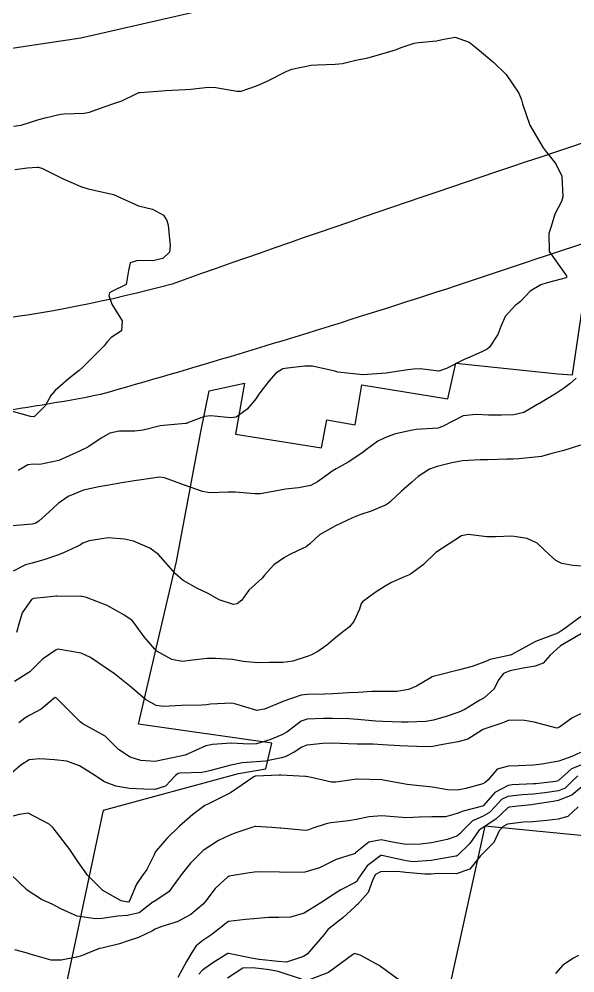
# Model space of a CAD drawing. Header units: metres. Extents: x 286371 to 293043, y 7462578 to 7466404.
# Drawn here: x 292206.1 to 292250.1, y 7462717 to 7462792.6 of the extents above; entities that cross this region are included whole.
import ezdxf

# ---------------------------------------------------------------- set-up
doc = ezdxf.new("R2010")
doc.units = ezdxf.units.M
doc.header["$MEASUREMENT"] = 0
for name, color, linetype in [('Curvas de Nivel 1m', 11, 'Continuous'), ('Curvas de Nivel 5m', 15, 'Continuous'), ('Edificações', 30, 'Continuous'), ('Linha Férrea', 20, 'Continuous'), ('Vias primárias', 230, 'Continuous')]:
    doc.layers.add(name, color=color, linetype=linetype)

msp = doc.modelspace()

# ---------------------------------------------------------------- linework, layer by layer
at = {"layer": 'Curvas de Nivel 1m', "flags": 128}
for points, elevation in [([(292205.613, 7462784.12), (292206.227, 7462784.213), (292207.622, 7462784.66), (292207.73, 7462784.695), (292208.113, 7462784.797), (292209.335, 7462785.072), (292209.629, 7462785.101), (292211.217, 7462785.164), (292211.631, 7462785.239), (292212.732, 7462785.634), (292213.643, 7462785.955), (292214.209, 7462786.142), (292215.331, 7462786.689), (292215.549, 7462786.793), (292215.656, 7462786.812), (292217.373, 7462786.944), (292217.659, 7462786.965), (292219.251, 7462787.039), (292219.661, 7462787.066), (292221.05, 7462787.217), (292221.663, 7462787.199), (292223.312, 7462786.917), (292223.659, 7462786.918), (292224.883, 7462787.329), (292225.671, 7462787.678), (292227.273, 7462788.503), (292227.686, 7462788.65), (292229.199, 7462788.964), (292229.692, 7462789.009), (292231.1, 7462789.036), (292231.694, 7462789.105), (292232.759, 7462789.358), (292233.701, 7462789.564), (292234.368, 7462789.73), (292235.71, 7462790.123), (292235.901, 7462790.182), (292236.353, 7462790.365), (292237.367, 7462790.703), (292237.72, 7462790.764), (292239.14, 7462790.906), (292239.725, 7462791.042), (292240.624, 7462791.197), (292241.722, 7462790.795), (292242.383, 7462790.274), (292243.698, 7462789.179), (292244.665, 7462788.24), (292245.662, 7462786.752), (292245.877, 7462786.221), (292245.965, 7462785.902), (292246.535, 7462784.211), (292247.587, 7462782.402), (292247.748, 7462782.192), (292248.593, 7462781.155), (292249.076, 7462780.172), (292249.166, 7462778.534), (292249.045, 7462778.172), (292248.533, 7462777.155), (292248.224, 7462776.183), (292248.06, 7462775.611), (292248.073, 7462774.185), (292249.436, 7462772.268), (292249.462, 7462772.164), (292249.457, 7462772.14), (292249.433, 7462772.106), (292247.909, 7462771.705), (292247.424, 7462771.554), (292246.565, 7462771.059), (292245.8, 7462770.219), (292245.573, 7462770.051), (292245.4, 7462769.939), (292244.591, 7462769.031), (292244.246, 7462768.241), (292243.995, 7462767.615), (292243.349, 7462766.609), (292243.157, 7462766.447), (292242.783, 7462766.263), (292241.799, 7462765.816), (292241.334, 7462765.638), (292239.924, 7462764.913), (292239.32, 7462764.703), (292237.856, 7462764.878), (292237.322, 7462764.861), (292236.881, 7462764.8), (292235.317, 7462764.568), (292235.157, 7462764.546), (292233.314, 7462764.414), (292231.317, 7462764.638), (292231.072, 7462764.694), (292229.324, 7462765.106), (292228.712, 7462765.094), (292227.321, 7462764.948), (292226.953, 7462764.877), (292226.381, 7462764.518), (292225.887, 7462763.944), (292225.294, 7462763.211), (292225.017, 7462762.81), (292224.843, 7462762.541), (292224.136, 7462761.687), (292223.262, 7462761.065), (292222.837, 7462760.995), (292221.262, 7462761.155), (292220.756, 7462761.108), (292219.491, 7462760.621), (292219.321, 7462760.555), (292219.253, 7462760.542), (292217.507, 7462760.394), (292217.25, 7462760.357), (292215.881, 7462760.039), (292215.243, 7462759.955), (292213.997, 7462759.949), (292213.24, 7462759.796), (292212.559, 7462759.399), (292211.585, 7462758.739), (292211.357, 7462758.608), (292211.221, 7462758.552), (292210.836, 7462758.37), (292209.207, 7462757.629), (292207.707, 7462757.309), (292207.202, 7462757.319), (292206.753, 7462757.269), (292205.97, 7462756.833)], 718), ([(292205.706, 7462780.688), (292206.729, 7462780.817), (292207.482, 7462780.889), (292207.565, 7462780.881), (292207.846, 7462780.8), (292209.552, 7462779.947), (292210.959, 7462779.337), (292211.54, 7462779.157), (292213.534, 7462778.714), (292215.521, 7462777.807), (292216.621, 7462777.564), (292217.51, 7462777.066), (292217.769, 7462776.65), (292217.873, 7462776.275), (292218.031, 7462774.646), (292217.965, 7462774.149), (292217.459, 7462773.642), (292216.661, 7462773.462), (292215.456, 7462773.487), (292214.853, 7462773.293), (292214.72, 7462772.695), (292214.544, 7462771.581), (292213.419, 7462771.031), (292213.22, 7462770.914), (292213.177, 7462770.718), (292213.404, 7462770.018), (292214.235, 7462768.702), (292214.169, 7462767.902), (292213.364, 7462767.383), (292213.035, 7462767.044), (292212.789, 7462766.723), (292212.079, 7462765.994), (292211.324, 7462765.226), (292211.083, 7462764.983), (292210.816, 7462764.752), (292209.977, 7462764.098), (292209.299, 7462763.512), (292208.902, 7462763.17), (292208.568, 7462762.785), (292208.111, 7462761.959), (292207.26, 7462761.092), (292206.961, 7462761.118), (292205.269, 7462761.573)], 719), ([(292250.207, 7462764.151), (292249.733, 7462763.733), (292249.302, 7462763.392), (292248.572, 7462762.898), (292247.399, 7462762.193), (292247.324, 7462762.153), (292247.283, 7462762.131), (292246.06, 7462761.425), (292245.269, 7462761.249), (292244.297, 7462761.21), (292243.268, 7462761.208), (292242.275, 7462761.28), (292241.267, 7462761.157), (292239.629, 7462760.319), (292239.252, 7462760.186), (292237.533, 7462760.067), (292237.249, 7462760.038), (292235.896, 7462759.723), (292235.241, 7462759.509), (292234.48, 7462759.151), (292233.477, 7462758.411), (292233.342, 7462758.293), (292233.221, 7462758.206), (292232.14, 7462757.5), (292231.202, 7462756.96), (292230.886, 7462756.762), (292230.44, 7462756.456), (292229.718, 7462755.934), (292229.182, 7462755.649), (292228.213, 7462755.455), (292227.177, 7462755.336), (292226.478, 7462755.211), (292225.171, 7462754.972), (292224.744, 7462754.967), (292223.172, 7462755.115), (292222.639, 7462755.105), (292221.171, 7462755.06), (292220.606, 7462755.169), (292219.18, 7462755.671), (292217.58, 7462756.257), (292217.189, 7462756.302), (292215.771, 7462756.09), (292215.184, 7462756.005), (292214.051, 7462755.831), (292213.178, 7462755.658), (292212.378, 7462755.525), (292211.172, 7462755.273), (292209.944, 7462754.769), (292209.156, 7462754.218), (292208.408, 7462753.533), (292207.629, 7462752.807), (292207.324, 7462752.619), (292207.13, 7462752.565), (292205.525, 7462752.441)], 717), ([(292250.546, 7462758.833), (292249.228, 7462758.413), (292249.032, 7462758.362), (292248.296, 7462758.178), (292247.465, 7462757.946), (292247.22, 7462757.905), (292245.679, 7462757.756), (292245.217, 7462757.735), (292244.715, 7462757.733), (292243.215, 7462757.685), (292242.616, 7462757.667), (292241.214, 7462757.597), (292240.352, 7462757.448), (292239.207, 7462757.158), (292238.597, 7462756.94), (292237.701, 7462756.347), (292237.432, 7462756.109), (292237.187, 7462755.901), (292236.357, 7462755.187), (292235.488, 7462754.38), (292235.32, 7462754.224), (292235.16, 7462754.114), (292233.959, 7462753.595), (292233.148, 7462753.336), (292232.486, 7462753.082), (292231.134, 7462752.444), (292229.859, 7462751.727), (292229.112, 7462751.022), (292228.813, 7462750.775), (292228.167, 7462750.488), (292227.457, 7462750.141), (292227.096, 7462749.942), (292226.251, 7462749.353), (292225.506, 7462748.528), (292225.316, 7462748.286), (292225.067, 7462748.048), (292224.261, 7462747.342), (292223.708, 7462746.554), (292223.353, 7462746.246), (292223.039, 7462746.196), (292221.917, 7462746.581), (292221.051, 7462747.081), (292220.204, 7462747.46), (292219.066, 7462748.094), (292218.461, 7462748.634), (292217.097, 7462750.155), (292216.429, 7462750.665), (292215.112, 7462751.217), (292214.417, 7462751.392), (292213.116, 7462751.478), (292211.611, 7462751.244), (292211.109, 7462751.054), (292210.919, 7462750.945), (292210.593, 7462750.762), (292209.572, 7462750.302), (292209.094, 7462750.123), (292208.106, 7462749.782), (292207.084, 7462749.49), (292206.568, 7462749.336), (292205.585, 7462748.837)], 716), ([(292251.026, 7462745.565), (292249.136, 7462744.172), (292249.003, 7462744.079), (292248.764, 7462743.942), (292246.99, 7462743.277), (292245.117, 7462742.232), (292245.014, 7462742.194), (292244.973, 7462742.187), (292243.392, 7462741.834), (292242.965, 7462741.658), (292241.96, 7462741.278), (292240.955, 7462741.03), (292239.207, 7462740.579), (292238.947, 7462740.525), (292238.801, 7462740.471), (292238.579, 7462740.33), (292237.558, 7462739.722), (292236.931, 7462739.46), (292235.99, 7462739.307), (292234.928, 7462739.314), (292234.027, 7462739.299), (292232.926, 7462739.231), (292232.163, 7462739.189), (292230.924, 7462739.129), (292230.276, 7462739.102), (292228.923, 7462739.069), (292228.405, 7462739.001), (292226.962, 7462738.504), (292226.931, 7462738.487), (292226.914, 7462738.482), (292225.518, 7462737.912), (292224.903, 7462737.79), (292223.159, 7462738.321), (292222.92, 7462738.377), (292221.221, 7462738.286), (292220.917, 7462738.255), (292220.543, 7462738.227), (292218.917, 7462738.19), (292217.464, 7462738.108), (292216.917, 7462738.201), (292216.088, 7462738.677), (292214.938, 7462739.635), (292213.606, 7462740.715), (292212.961, 7462741.165), (292211.717, 7462741.999), (292210.978, 7462742.343), (292209.116, 7462742.649), (292208.981, 7462742.612), (292207.913, 7462741.857), (292206.955, 7462740.904), (292206.91, 7462740.86), (292206.837, 7462740.816), (292205.681, 7462740.095)], 714), ([(292250.929, 7462744.062), (292248.985, 7462742.926), (292248.154, 7462742.187), (292247.611, 7462741.548), (292246.961, 7462741.317), (292246.02, 7462741.156), (292244.955, 7462740.939), (292244.453, 7462740.74), (292244.097, 7462740.247), (292243.699, 7462739.487), (292242.922, 7462738.806), (292242.571, 7462738.618), (292242.024, 7462738.278), (292241.34, 7462737.856), (292240.905, 7462737.659), (292239.911, 7462737.322), (292238.895, 7462737.023), (292238.303, 7462736.924), (292236.892, 7462736.861), (292236.382, 7462736.872), (292234.892, 7462736.914), (292234.34, 7462736.945), (292232.894, 7462737.092), (292232.188, 7462737.131), (292230.895, 7462737.159), (292230.185, 7462737.165), (292228.894, 7462737.106), (292228.423, 7462736.949), (292227.831, 7462736.49), (292227.292, 7462736.084), (292226.874, 7462735.861), (292225.919, 7462735.468), (292224.863, 7462735.153), (292224.281, 7462735.125), (292222.864, 7462735.197), (292221.374, 7462735.107), (292220.86, 7462734.987), (292220.05, 7462734.616), (292219.214, 7462734.263), (292218.847, 7462734.181), (292217.588, 7462733.915), (292216.846, 7462733.762), (292215.702, 7462733.827), (292214.852, 7462734.086), (292213.927, 7462734.709), (292212.88, 7462735.772), (292211.108, 7462736.751), (292210.896, 7462736.892), (292209.024, 7462738.783), (292208.925, 7462738.839), (292208.883, 7462738.827), (292208.835, 7462738.786), (292207.804, 7462737.908), (292206.903, 7462737.433), (292206.521, 7462737.199), (292206.026, 7462736.827)], 713), ([(292250.907, 7462737.685), (292249.864, 7462737.196), (292248.889, 7462736.471), (292248.67, 7462736.395), (292246.894, 7462736.86), (292246.121, 7462736.991), (292244.896, 7462737.021), (292244.334, 7462736.801), (292242.885, 7462736.307), (292242.853, 7462736.296), (292242.803, 7462736.266), (292241.62, 7462735.536), (292240.869, 7462735.316), (292239.656, 7462735.102), (292238.863, 7462734.949), (292238.291, 7462734.905), (292236.863, 7462734.957), (292236.241, 7462734.986), (292234.865, 7462735.082), (292234.135, 7462735.125), (292232.865, 7462735.137), (292232.14, 7462735.15), (292230.865, 7462735.193), (292230.129, 7462735.192), (292228.863, 7462735.043), (292228.464, 7462734.876), (292227.86, 7462734.489), (292227.209, 7462734.139), (292226.847, 7462734.036), (292225.582, 7462733.785), (292224.842, 7462733.729), (292223.732, 7462733.659), (292222.837, 7462733.455), (292221.261, 7462733.027), (292220.829, 7462732.926), (292220.55, 7462732.887), (292218.827, 7462732.828), (292218.668, 7462732.796), (292218.45, 7462732.64), (292217.669, 7462731.794), (292216.807, 7462731.54), (292215.933, 7462731.552), (292214.808, 7462731.615), (292213.727, 7462731.8), (292212.822, 7462732.129), (292211.912, 7462732.738), (292210.844, 7462733.418), (292209.834, 7462733.785), (292208.851, 7462733.885), (292207.69, 7462733.964), (292206.85, 7462733.88), (292206.197, 7462733.471), (292205.449, 7462732.835)], 712), ([(292250.548, 7462734.46), (292249.869, 7462734.159), (292249.144, 7462733.876), (292248.848, 7462733.779), (292247.501, 7462733.538), (292246.843, 7462733.471), (292245.652, 7462733.413), (292244.841, 7462733.39), (292243.952, 7462733.133), (292243.209, 7462732.259), (292243.005, 7462732.078), (292242.82, 7462731.979), (292241.478, 7462731.62), (292240.812, 7462731.491), (292240.004, 7462731.499), (292238.815, 7462731.71), (292237.29, 7462731.875), (292236.818, 7462731.928), (292234.926, 7462732.28), (292234.823, 7462732.293), (292232.893, 7462732.344), (292232.823, 7462732.343), (292231.152, 7462732.107), (292230.819, 7462732.109), (292229.334, 7462732.467), (292228.825, 7462732.557), (292228.738, 7462732.563), (292226.826, 7462732.662), (292226.672, 7462732.661), (292224.825, 7462732.593), (292224.774, 7462732.586), (292224.669, 7462732.537), (292222.804, 7462731.265), (292221.49, 7462730.594), (292221.012, 7462730.38), (292220.789, 7462730.257), (292219.838, 7462729.559), (292218.764, 7462728.634), (292217.757, 7462727.642), (292216.908, 7462726.662), (292216.841, 7462726.554), (292216.729, 7462726.301), (292216.187, 7462725.198), (292215.817, 7462724.678), (292215.356, 7462724.023), (292214.815, 7462722.692), (292214.748, 7462722.618), (292214.673, 7462722.605), (292214.143, 7462722.702), (292212.686, 7462723.511), (292211.485, 7462724.743), (292210.72, 7462725.817), (292210.079, 7462726.764), (292208.76, 7462728.482), (292208.452, 7462728.789), (292206.781, 7462729.656), (292206.056, 7462729.548), (292204.779, 7462729.197)], 711), ([(292250.355, 7462732.627), (292249.863, 7462732.159), (292249.342, 7462731.641), (292248.813, 7462731.436), (292247.723, 7462731.279), (292246.809, 7462731.173), (292245.922, 7462731.103), (292244.805, 7462730.97), (292244.301, 7462730.742), (292243.841, 7462730.249), (292243.333, 7462729.709), (292242.781, 7462729.398), (292242.008, 7462729.044), (292241.223, 7462728.288), (292241.021, 7462728.03), (292240.757, 7462727.824), (292240.002, 7462727.555), (292238.749, 7462727.306), (292237.883, 7462727.201), (292236.746, 7462727.174), (292235.784, 7462727.334), (292234.751, 7462727.533), (292233.783, 7462727.365), (292232.735, 7462726.497), (292232.692, 7462726.458), (292232.544, 7462726.417), (292231.196, 7462725.969), (292230.724, 7462725.751), (292229.862, 7462725.312), (292228.711, 7462724.964), (292227.146, 7462724.941), (292226.711, 7462724.971), (292225.173, 7462724.997), (292224.711, 7462724.979), (292224.332, 7462724.928), (292222.705, 7462724.659), (292222.646, 7462724.634), (292222.568, 7462724.576), (292221.589, 7462723.692), (292220.789, 7462722.603), (292220.738, 7462722.538), (292220.672, 7462722.466), (292219.659, 7462721.619), (292218.651, 7462721.067), (292218.331, 7462720.957), (292217.303, 7462720.655), (292216.848, 7462720.455), (292216.639, 7462720.327), (292215.511, 7462719.801), (292214.626, 7462719.502), (292214.023, 7462719.303), (292212.618, 7462718.959), (292212.428, 7462718.916), (292211.944, 7462718.734), (292211.005, 7462718.351), (292210.606, 7462718.246), (292209.386, 7462717.989), (292208.602, 7462717.987), (292206.934, 7462718.485), (292206.611, 7462718.589), (292205.706, 7462718.828)], 709), ([(292250.82, 7462731.879), (292249.884, 7462731.082), (292248.801, 7462730.648), (292248.405, 7462730.576), (292246.796, 7462730.343), (292246.675, 7462730.327), (292245.614, 7462730.222), (292244.894, 7462730.131), (292244.792, 7462730.068), (292243.835, 7462729.191), (292242.767, 7462728.477), (292242.634, 7462728.399), (292242.507, 7462728.268), (292241.779, 7462727.249), (292240.805, 7462726.293), (292240.766, 7462726.262), (292240.733, 7462726.251), (292240.681, 7462726.243), (292238.728, 7462725.9), (292237.264, 7462725.808), (292236.727, 7462725.869), (292234.814, 7462726.302), (292234.733, 7462726.294), (292233.635, 7462725.486), (292232.918, 7462724.411), (292232.842, 7462724.272), (292232.7, 7462724.148), (292231.552, 7462723.57), (292230.683, 7462723.019), (292230.336, 7462722.793), (292229.842, 7462722.457), (292228.663, 7462721.735), (292227.581, 7462721.419), (292226.657, 7462721.384), (292225.815, 7462721.369), (292224.655, 7462721.264), (292223.995, 7462721.214), (292222.651, 7462721.062), (292222.361, 7462720.866), (292222.058, 7462720.583), (292221.26, 7462719.969), (292220.628, 7462719.562), (292220.098, 7462719.136), (292219.749, 7462718.617), (292219.325, 7462717.902), (292218.636, 7462716.634)], 708), ([(292250.361, 7462730.151), (292249.549, 7462729.396), (292248.779, 7462729.171), (292247.903, 7462729.061), (292246.776, 7462728.977), (292246.041, 7462728.95), (292244.772, 7462728.785), (292244.416, 7462728.593), (292244.116, 7462728.244), (292243.676, 7462727.325), (292242.736, 7462726.377), (292242.679, 7462726.321), (292242.641, 7462726.266), (292241.789, 7462725.208), (292240.712, 7462724.84), (292239.259, 7462724.863), (292238.712, 7462724.83), (292238.23, 7462724.813), (292236.713, 7462724.962), (292236.039, 7462725.04), (292234.713, 7462725.003), (292234.311, 7462724.789), (292234.098, 7462724.394), (292233.715, 7462723.373), (292232.871, 7462722.411), (292232.765, 7462722.321), (292232.671, 7462722.224), (292231.72, 7462721.367), (292230.645, 7462720.514), (292230.568, 7462720.446), (292230.231, 7462720.046), (292228.892, 7462718.479), (292228.611, 7462718.279), (292227.257, 7462717.851), (292226.605, 7462717.885), (292225.081, 7462718.064), (292224.608, 7462718.129), (292222.664, 7462718.523), (292222.613, 7462718.522), (292221.401, 7462717.794), (292220.593, 7462717.194), (292220.316, 7462716.881)], 707), ([(292236.267, 7462716.359), (292234.602, 7462717.585), (292233.081, 7462718.407), (292232.616, 7462718.518), (292232.553, 7462718.477), (292232.495, 7462718.416), (292230.593, 7462717.023), (292229.131, 7462716.476)], 706), ([(292250.389, 7462718.367), (292250.013, 7462718.153), (292249.15, 7462717.612), (292248.586, 7462716.941)], 706), ([(292228.455, 7462716.486), (292226.593, 7462717.097), (292225.893, 7462717.226), (292224.597, 7462717.389), (292223.796, 7462717.357), (292222.584, 7462716.574)], 706)]:
    msp.add_lwpolyline(points, dxfattribs=dict(at, elevation=elevation))
at = {"layer": 'Curvas de Nivel 5m', "flags": 128}
for points, elevation in [([(292251.08, 7462749.21), (292249.942, 7462749.291), (292249.083, 7462749.46), (292248.602, 7462749.69), (292248.071, 7462750.18), (292247.111, 7462751.057), (292246.344, 7462751.432), (292245.125, 7462751.623), (292243.821, 7462751.557), (292243.124, 7462751.562), (292241.663, 7462751.75), (292241.124, 7462751.648), (292239.104, 7462750.324), (292238.077, 7462749.351), (292237.078, 7462748.599), (292236.915, 7462748.518), (292236.519, 7462748.363), (292235.531, 7462747.914), (292235.063, 7462747.659), (292234.286, 7462747.165), (292233.29, 7462746.411), (292233.184, 7462746.27), (292233.035, 7462745.839), (292232.598, 7462744.843), (292232.235, 7462744.426), (292231.547, 7462743.892), (292230.999, 7462743.447), (292230.459, 7462742.985), (292229.739, 7462742.463), (292229.236, 7462742.214), (292228.977, 7462742.109), (292227.751, 7462741.71), (292226.971, 7462741.613), (292225.898, 7462741.593), (292224.97, 7462741.577), (292223.829, 7462741.694), (292222.973, 7462741.845), (292221.63, 7462741.929), (292220.974, 7462741.907), (292219.796, 7462741.788), (292218.97, 7462741.695), (292218.16, 7462741.829), (292216.982, 7462742.505), (292216.806, 7462742.667), (292215.966, 7462743.642), (292215.216, 7462744.69), (292215.135, 7462744.811), (292215.018, 7462744.932), (292214.346, 7462745.382), (292213.035, 7462746.128), (292211.392, 7462746.749), (292211.045, 7462746.833), (292210.963, 7462746.838), (292209.045, 7462746.867), (292208.965, 7462746.866), (292208.281, 7462746.796), (292207.187, 7462746.668), (292207.041, 7462746.591), (292206.3, 7462745.551), (292206.1, 7462744.828), (292205.84, 7462743.994)], 715), ([(292250.846, 7462733.578), (292249.836, 7462733.162), (292248.825, 7462732.242), (292248.788, 7462732.211), (292248.573, 7462732.178), (292247.031, 7462731.991), (292246.821, 7462731.972), (292245.152, 7462731.897), (292244.818, 7462731.844), (292243.757, 7462731.303), (292242.866, 7462730.263), (292242.834, 7462730.223), (292242.793, 7462730.206), (292241.258, 7462729.817), (292240.784, 7462729.629), (292239.845, 7462729.373), (292238.78, 7462729.36), (292237.768, 7462729.351), (292236.778, 7462729.293), (292235.796, 7462729.352), (292234.78, 7462729.448), (292233.81, 7462729.368), (292232.775, 7462729.156), (292232.155, 7462729.042), (292230.771, 7462728.879), (292230.404, 7462728.815), (292229.338, 7462728.466), (292228.932, 7462728.302), (292228.761, 7462728.271), (292226.806, 7462728.462), (292226.764, 7462728.47), (292226.727, 7462728.469), (292226.1, 7462728.518), (292224.831, 7462728.609), (292224.765, 7462728.603), (292224.577, 7462728.547), (292223.238, 7462728.086), (292222.754, 7462727.912), (292221.858, 7462727.477), (292220.736, 7462726.749), (292220.658, 7462726.683), (292220.571, 7462726.607), (292219.654, 7462725.686), (292218.804, 7462724.633), (292218.764, 7462724.572), (292218.701, 7462724.464), (292217.918, 7462723.414), (292216.775, 7462722.663), (292216.705, 7462722.633), (292216.673, 7462722.613), (292215.576, 7462721.765), (292214.657, 7462721.549), (292213.872, 7462721.49), (292212.653, 7462721.304), (292212.118, 7462721.267), (292210.655, 7462721.492), (292209.376, 7462722.062), (292208.669, 7462722.441), (292207.824, 7462722.797), (292206.685, 7462723.554), (292205.339, 7462724.835)], 710)]:
    msp.add_lwpolyline(points, dxfattribs=dict(at, elevation=elevation))
at = {"layer": 'Edificações'}
for points in [[(292207.744, 7462706.361), (292212.741, 7462729.891), (292223.453, 7462732.805), (292225.625, 7462733.182), (292226.098, 7462735.211), (292215.518, 7462736.721), (292218.542, 7462749.625), (292220.471, 7462759.89), (292221.129, 7462763.148), (292223.936, 7462763.744), (292223.2, 7462759.721), (292230.017, 7462758.635), (292230.445, 7462760.842), (292232.69, 7462760.456), (292233.232, 7462763.628), (292240.049, 7462762.509), (292240.668, 7462765.333), (292248.767, 7462764.483), (292249.931, 7462764.403), (292250.939, 7462771.218)], [(292251.104, 7462727.841), (292242.981, 7462728.636), (292239.079, 7462710.978)]]:
    msp.add_lwpolyline(points, dxfattribs=at)
at = {"layer": 'Linha Férrea'}
msp.add_lwpolyline([(292413.439, 7462859.838), (292402.263, 7462856.086), (292385.744, 7462850.285), (292362.264, 7462841.601), (292323.481, 7462826.58), (292302.911, 7462818.661), (292285.2, 7462812.381), (292259.366, 7462804.004), (292235.731, 7462796.795), (292210.946, 7462791.121), (292192.425, 7462788.337), (292176.839, 7462786.169), (292154.546, 7462784.664), (292141.147, 7462784.63)], dxfattribs=at)
at = {"layer": 'Vias primárias'}
msp.add_lwpolyline([(292369.601, 7462749.818), (292320.632, 7462733.523, -0.679339), (292313.18, 7462742.396, 0.117471), (292326.375, 7462791.802, 0.483063), (292311.911, 7462801.917, 0.0068), (292304.977, 7462799.746), (292293.155, 7462796.269, 0.011585), (292218.194, 7462771.615, -0.070486), (292187.638, 7462767.799, -0.035419), (292129.888, 7462767.378, -0.000842), (292080.461, 7462771.733, -0.027432), (292037.008, 7462777.356, -0.0639), (292013.046, 7462785.102), (291990.638, 7462796.464)], format="xyb", dxfattribs=at)
msp.add_lwpolyline([(292307.491, 7462792.383), (292279.538, 7462783.544), (292258.633, 7462777.271, 0.00842), (292247.027, 7462773.575, -0.004387), (292234.383, 7462769.435, -0.007531), (292212.513, 7462762.847, -0.02873), (292193.907, 7462760.327, 0.028401), (292162.685, 7462758.812, -0.058293), (292140.058, 7462759.064, -0.037344), (292082.94, 7462762.52, 0.048393), (292047.411, 7462758.485, 0.128551), (292001.683, 7462736.464, 0.086415), (291995.212, 7462729.716, 0.432809), (291999.353, 7462716.548), (292112.334, 7462681.667, 0.128026), (292169.013, 7462679.127), (292283.142, 7462720.442, 0.178956), (292296.914, 7462732.077, 0.040805), (292311.807, 7462764.246, 0.066253), (292316.31, 7462784.411, 0.481147), (292307.176, 7462792.331)], format="xyb", close=True, dxfattribs=at)

doc.saveas('drawing.dxf')
